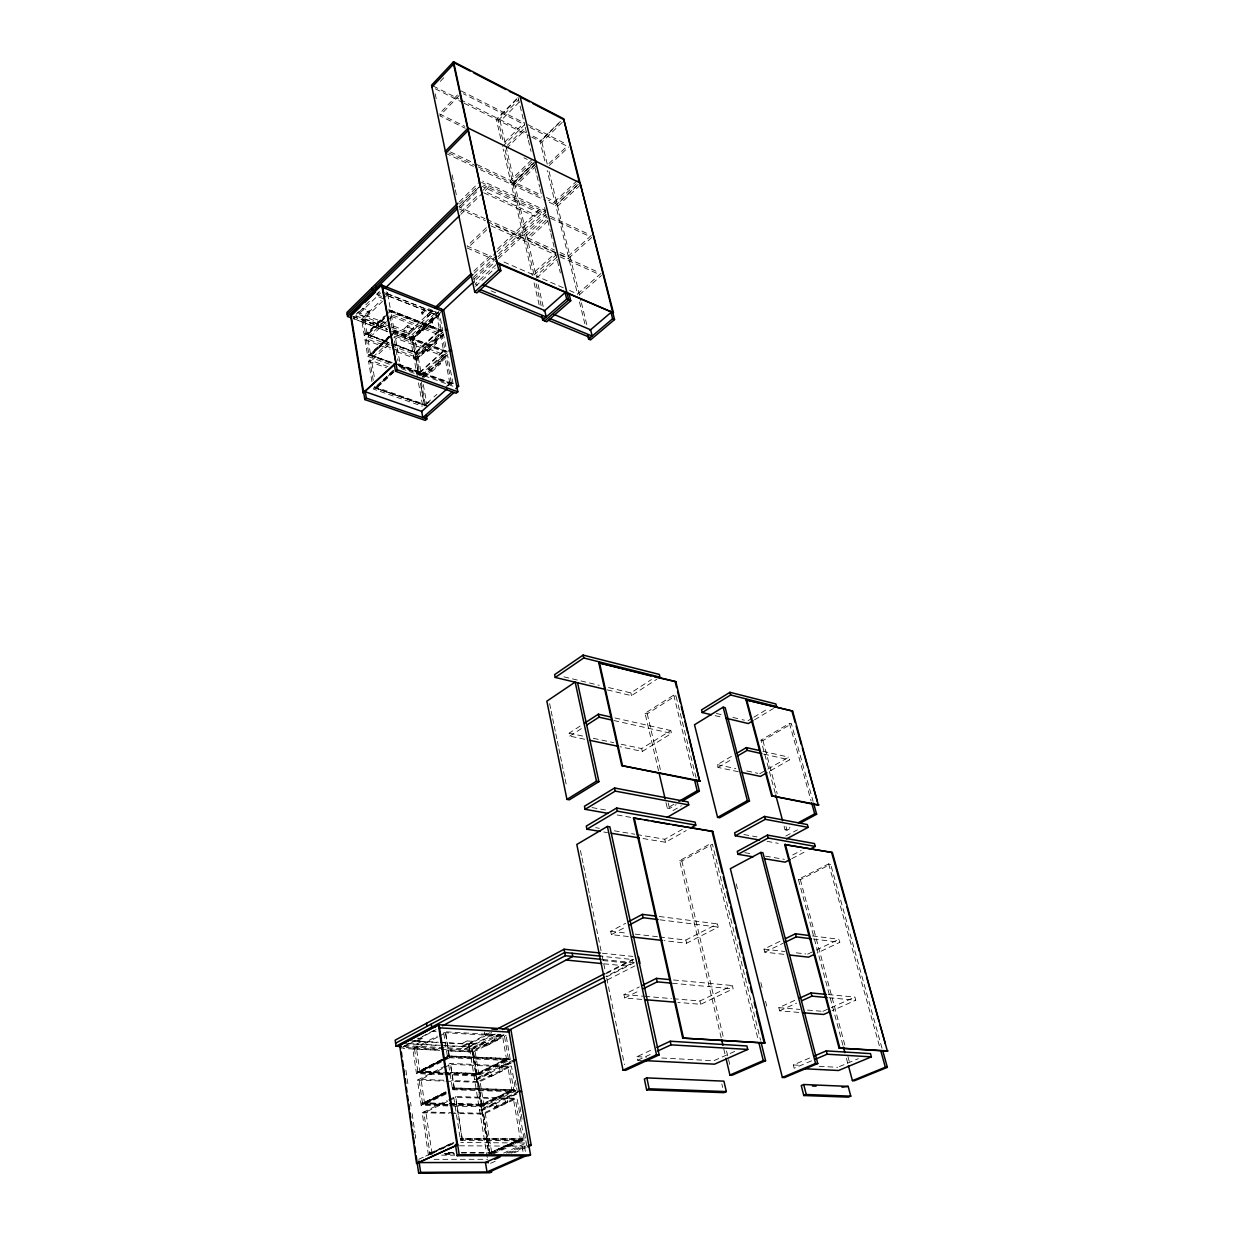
<?xml version="1.0" encoding="UTF-8"?>
<svg xmlns="http://www.w3.org/2000/svg" width="1235" height="1235" viewBox="0 0 1235 1235"><rect width="100%" height="100%" fill="white"/><g stroke="black" fill="none" stroke-linecap="round" stroke-linejoin="round"><path stroke-width="0.75" stroke-dasharray="5 3.75" d="M440.339 81.386L444.152 77.326M457.413 95.018L439.382 113.852L464.823 126.325M459.111 95.589L439.784 115.766L465.24 128.224M516.662 98.831L496.316 119.363L501.024 139.756M516.801 99.34L497.813 118.498L503.386 142.565M498.245 120.335L518.592 99.834M519.163 102.196L500.175 121.308L505.331 143.507M504.729 142.056L522.853 124.087M502.583 146.502L524.597 124.689L463.403 93.767M507.323 145.251L525.431 127.329M506.473 148.416L524.597 130.493M459.343 201.814L479.782 181.699M459.636 203.991L477.497 186.439M479.118 187.025L458.88 206.893L484.969 218.641M460.068 206.044L480.677 185.837M460.655 207.619L478.207 190.406M356.22 314.169L358.953 311.482M365.792 304.798L371.272 299.457M376.737 294.1L379.469 291.429M460.47 212.235L478.331 194.79M482.731 190.483L487.933 185.389L488.396 187.442L483.178 192.536L534.801 216.434L534.323 214.411L484.444 191.271M362.966 308.271L358.443 312.702L358.721 314.369L364.942 316.747L369.466 312.347L369.188 310.68L362.966 308.271L363.244 309.954L369.466 312.347M383.467 298.762L377.215 296.307L376.922 294.625L379.238 292.371M387.25 331.505L353.812 318.831L380.689 292.911M460.902 214.288L482.9 192.814M560.397 121.4L540.004 141.269L545.391 163.205M547.259 164.116L541.409 140.373L560.428 121.848M562.249 122.358L541.856 142.195L531.791 137.147M369.188 310.68L364.665 315.079L364.942 316.747M385.474 294.841L387.79 292.587L383.112 290.734M389.411 344.92L364.279 335.534L361.562 319.278L381.121 300.275M391.202 345.584L416.334 354.97L442.763 330.625L439.629 314.539L387.651 293.945L386.354 295.196L438.332 315.759L441.451 331.829L389.241 311.544L388.284 306.095M384.625 297.635L388.083 294.27L387.79 292.587M382.557 301.263L364.557 318.723L367.088 333.851M531.498 160.025L510.425 180.433L474.441 163.344M531.961 161.97L510.858 182.363L503.154 149.018M533.752 162.634L511.305 184.308L532.362 275.467M512.834 183.305L532.609 164.193M536.731 160.673L514.331 182.301L541.316 195.115M513.281 185.235L535.712 163.591M534.57 165.15L514.779 184.231L505.763 145.359M536.361 165.83L515.242 186.161L536.376 277.196M389.396 343.176L364.927 333.604L388.685 341.941M389.488 310L441.682 330.316L389.488 310L389.149 310.988L441.343 331.273L441.682 330.316M364.279 335.534L383.977 316.608M389.241 311.544L390.553 310.294L442.763 330.625M387.682 313.968L366.378 334.561L384.95 315.928M386.262 314.663L390.306 311.436M384.301 317.982L367.274 334.978L384.409 318.553M548.88 163.56L566.788 146.409M389.396 364.232L367.737 356.328L364.989 339.841L386.046 319.664M390.924 321.023L390.013 315.867L391.31 314.616L443.597 334.87L446.067 347.56M549.343 165.413L568.64 146.965M386.478 321.594L367.999 339.27L370.577 354.615M387.79 320.328L391.757 316.546M486.343 227.641L467.077 246.043L491.684 256.71M486.806 229.772L467.525 248.158L493.892 259.582M390.152 362.858L368.4 354.383L392.282 362.55M367.737 356.328L388.963 336.244M391.742 334.639L369.852 355.34L391.649 334.067M389.179 337.016L369.991 354.399M390.507 335.75L394.49 331.983M389.287 337.587L370.762 355.757L389.38 338.158M390.615 336.337L394.598 332.555L390.708 336.908M371.936 381.584L368.555 361.268L388.5 342.45M395.138 336.182L393.826 337.433L446.391 357.27L451.717 384.672L453.06 383.483L447.718 356.066L395.138 336.182L400.31 364.881M407.596 325.484L403.058 329.76L403.351 331.412L409.325 333.697L413.879 329.421L413.571 327.784L407.596 325.484L407.905 327.121L403.351 331.412M421.644 312.239L426.276 307.87L432.265 310.247L432.59 311.899L427.943 316.253L421.953 313.891L421.644 312.239L427.619 314.601L427.943 316.253M388.917 344.364L371.581 360.682L374.452 377.756M421.953 313.891L426.6 309.522L432.59 311.899M432.003 310.402L404.493 336.213L404.848 338.174L433.763 311.096L438.224 312.856M473.885 271.098L492.055 254.07M497.643 248.822L539.541 209.518L540.035 211.54L496.686 252.141M413.571 327.784L409.032 332.045L387.898 323.879M427.619 314.601L432.265 310.247M474.317 273.105L495.281 253.453M417.399 377.03L410.066 336.507L435.507 312.717L386.231 293.189M473.422 277.273L497.304 254.95M498.708 253.623L545.052 210.29L482.87 181.174M577.239 180.557L554.808 201.521L542.999 195.917M410.313 338.267L438.919 311.575M438.703 312.069L410.375 338.591L412.351 339.347L415.994 359.153L414.003 358.412L445.603 329.328M473.839 279.249L496.624 257.976M498.029 256.679L545.546 212.312L481.588 182.425M576.328 183.768L555.271 203.42L547.198 170.523M442.022 311.004L410.684 340.243L394.536 334.114M439.722 313.458L410.792 340.428L394.289 334.176M476.092 279.542L497.072 259.983M498.477 258.671L546.256 214.442L483.549 185.188M578.212 184.385L555.75 205.334L577.656 294.517M412.351 339.347L430.598 322.304L430.181 320.112L432.157 320.884L432.574 323.091L424.037 331.042L422.061 330.27L421.644 328.078L423.62 328.85L424.037 331.042M432.157 320.884L439.845 313.721M576.791 186.006L557.155 204.315L548.525 200.224M439.629 314.539L413.401 338.977L393.733 331.505M580.095 185.296L557.618 206.23L547.383 201.382M496.084 264.63L475.074 284.173L478.624 285.655M546.163 220.077L527.206 237.691L554.561 250.026M475.521 286.35L495.158 268.118M548.016 220.833L527.669 239.698L555.04 252.017M453.06 383.483L398.55 364.14L397.608 358.798M393.363 370.315L373.171 388.979L422.339 406.207M400.094 364.093L398.751 365.328L398.998 363.738M393.255 370.701L375.317 387.96L423.806 404.987M375.317 387.96L393.579 371.025M393.672 371.611L376.227 388.392L393.78 372.198M415.747 352.068L439.583 330.069L436.681 315.095L413.015 337.17L416.334 354.97M415.948 353.179L440.37 329.915L415.855 352.623L391.063 343.268M425.427 348.285L425.843 350.508L427.835 351.265L427.418 349.042L425.427 348.285L414.065 358.752L416.041 359.493L419.066 375.934M427.835 351.265L436.464 343.361L434.473 342.589L434.041 340.366L443.087 332.045M415.994 359.153L443.473 333.898M416.041 359.493L434.473 342.589M436.464 343.361L436.032 341.122L443.797 334.006M443.597 334.87L417.106 359.184L397.346 351.851M419.499 372.507L443.55 350.632L440.617 335.426L416.72 357.394L420.085 375.409L400.233 368.169M419.607 373.063L444.121 350.833M421.166 373.109L420.842 374.066L399.183 366.162M445.233 351.265L389.365 330.455M420.842 374.066L397.809 365.097M420.085 375.409L446.777 351.188L393.178 330.903M421.891 375.085L449.648 349.922M421.614 375.733L429.271 368.786L431.277 369.527L431.694 371.781L429.687 371.056L429.271 368.786M431.694 371.781L440.401 363.924L438.394 363.167L437.962 360.913L447.101 352.623M533.952 275.065L556.059 255.043L490.928 225.835M422.015 377.2L444.723 356.637L449.802 382.896L446.931 385.443M422.509 377.076L447.487 354.46M423.62 376.459L438.394 363.167M440.401 363.924L439.969 361.654L447.796 354.569M422.262 379.083L447.718 356.066M556.8 257.266L536.098 275.992L563.716 287.971M536.577 278.06L557.309 259.35M591.287 235.453L568.239 256.185L556.275 250.798M591.797 237.444L568.733 258.177L556.753 252.789M426.831 403.305L432.574 398.21M434.01 396.929L436.881 394.382M446.422 386.462L450.605 382.742L447.935 385.799M425.504 405.157L429.811 401.329M447.039 386.03L450.358 383.097L447.61 386.231M451.485 383.514L394.089 363.214M601.013 273.398L577.517 293.961L565.445 288.728M579.4 294.795L601.538 275.451M608.562 687.555L630.869 692.912L651.416 679.559M584.664 739.256L569.783 736.106L569.165 733.173L581.453 725.192M607.327 689.886L631.502 695.66L656.835 679.235M569.783 736.106L582.086 728.141M658.579 770.933L645.056 713.321L673.739 695.104L675.915 695.645L696.169 778.081M645.056 713.321L647.248 713.83L675.915 695.645M621.205 744.242L641.644 748.58L670.806 730.549L671.5 733.42L642.308 751.436L619.985 746.712M752.3 718.122L747.592 720.962L742.065 719.635M753.875 717.18L768.031 708.689M754.57 719.789L773.465 708.473M738.329 771.721L718.014 767.429L717.319 764.681L733.466 755.187M775.24 793.21L760.976 740.135L789.474 723.401L791.403 723.88L813.047 801.33M760.976 740.135L762.906 740.583L791.403 723.88M718.014 767.429L732.571 758.892M665.989 802.534L667.301 808.122L673.939 804.263M667.301 808.122L669.524 808.524L676.163 804.68M672.998 810.608L681.35 805.791M759.772 773.712L766.209 770.038M767.815 769.112L788.748 757.148L789.489 759.865L768.54 771.813M636.735 834.551L664.77 839.26L682.307 829.333M643.018 838.534L665.464 842.27L686.212 830.553M721.178 1037.786L679.636 860.671L710.171 843.829L758.228 1040.024M679.636 860.671L681.874 861.027L712.41 844.215L760.528 1040.179M784.086 826.153L785.059 829.827L789.999 827.157M785.059 829.827L787.019 830.182L791.959 827.527M785.784 836.08L797.378 829.874M628.306 936.531L611.387 934.602L610.692 931.283L625.682 923.271M611.387 934.602L626.407 926.59M405.095 1045.721L415.3 1040.287M422.108 1036.659L435.708 1029.419M402.471 1047.527L436.14 1029.62M422.015 1038.434L416.396 1041.429L416.782 1043.946L422.385 1040.966L422.015 1038.434L416.519 1038.126M443.133 1074.651L416.473 1073.601L412.845 1048.916L437.175 1036.072M443.674 1032.63L504.482 1036.242L508.681 1060.556L447.579 1057.639L443.674 1032.63L445.295 1031.781L506.103 1035.424L510.317 1059.754L477.436 1076.009L445.048 1074.728M437.576 1037.045L416.442 1048.191L419.838 1071.162L441.157 1060.217M439.212 1036.18L445.712 1032.753L449.386 1056.62L418.989 1072.212L418.866 1071.347L444.183 1058.349M792.746 854.944L801.083 850.56M791.836 858.649L806.872 850.776M466.969 1040.966L461.334 1043.868L461.736 1046.338L467.37 1043.436L474.348 1043.822L473.947 1041.352L466.969 1040.966L467.37 1043.436M484.413 1031.951L484.83 1034.451L487.732 1032.954M489.986 1032.707L462.677 1046.771L463.14 1049.719L493.907 1033.927M606.617 972.686L632.351 959.441L633.015 962.59L605.891 976.499M468.297 1044.254L473.947 1041.352M440.663 1042.649L469.115 1044.192L490.696 1033.093M606.262 973.659L633.509 959.641L602.232 956.338M443.334 1073.184L417.399 1072.212L417.26 1071.347L442.547 1072.088M508.943 1058.596L447.302 1055.91L508.943 1058.596L508.542 1059.707M417.399 1072.212L442.686 1072.937M445.866 1057.484L449.247 1055.755M442.794 1059.368L449.355 1056.002M474.348 1043.822L468.698 1046.724L444.476 1045.551M416.473 1073.601L441.019 1061.004M442.655 1060.17L449.2 1056.805L445.295 1031.781M441.281 1061.081L419.962 1072.011L420.085 1072.875L441.42 1061.946M442.933 1060.232L449.494 1056.867L449.633 1057.747L443.056 1061.097M495.204 1034.004L469.578 1047.126L441.127 1045.613M606.694 976.854L634.188 962.775M842.918 1045.242L798.381 879.397L828.654 863.898L830.615 864.238L882.191 1048.87M798.381 879.397L800.357 879.706L830.615 864.238M404.2 1045.582L469.624 1048.994L498.384 1034.297M483.672 1042.355L469.701 1049.488L472.017 1049.611L485.973 1042.479L486.528 1045.783L484.228 1045.659L483.672 1042.355L485.973 1042.479M484.228 1045.659L494.834 1040.241L494.278 1036.937L499.048 1034.498M403.397 1046.616L470.056 1050.074L500.839 1034.343M607.342 979.957L634.821 965.924M659.552 936.964L685.857 940.02L717.458 923.888L718.23 927.114L686.598 943.216L664.029 940.622M494.278 1036.937L496.578 1037.076L501.364 1034.637M503.973 1034.683L470.103 1051.958L447.008 1050.769L473.499 1052.004L506.103 1035.424M447.95 1105.912L421.12 1105.248L417.43 1080.131L450.235 1063.428L511.444 1066.176L515.736 1090.937L482.468 1106.776L449.864 1105.973M486.528 1045.783L497.149 1040.379L496.578 1037.076M442.439 1068.522L421.042 1079.405L424.5 1102.778L446.067 1092.111M444.075 1067.688L450.667 1064.338L454.403 1088.668M641.783 999.424L624.678 998.004L623.953 994.576L639.329 986.904M624.678 998.004L640.07 990.346M476.942 1074.311L506.597 1059.615L506.751 1060.464L477.081 1075.16L476.895 1073.709L507.415 1058.58L507.554 1059.429L477.034 1074.543M417.26 1071.347L478.732 1073.57L450.173 1072.397M445.202 1073.261L478.871 1074.404L444.585 1073.014M448.151 1104.461L422.046 1103.858L421.922 1102.978L447.363 1103.364M514.331 1089.749L452.303 1087.942L514.331 1089.749L513.93 1090.86M445.387 1092.095L423.821 1102.747L423.945 1103.627M422.046 1103.858L447.502 1104.229M445.727 1092.002L423.528 1102.963L423.651 1103.843L445.866 1092.882M514.486 1090.598L452.442 1088.822L515.736 1090.937M421.12 1105.248L445.943 1092.99M452.581 1089.718L514.084 1091.725L509.793 1066.978L448.614 1064.261L452.581 1089.718L454.233 1088.899L450.235 1063.428M446.206 1092.99L424.624 1103.642L424.763 1104.522L446.344 1093.87M513.899 1059.815L474.549 1079.236L476.864 1079.328L511.089 1062.455M488.751 1072.767L474.626 1079.73L476.942 1079.822L491.067 1072.86L491.638 1076.225L489.307 1076.133L488.751 1072.767L491.067 1072.86M511.475 1062.826L501.796 1067.58L502.367 1070.946L500.052 1070.853L499.48 1067.488L510.765 1061.915M446.036 1081.165L478.47 1082.354L511.444 1066.176M491.638 1076.225L502.367 1070.946M428.421 1155.142L422.216 1112.766L447.116 1100.586M448.784 1099.783L455.422 1096.526L517.033 1098.347L524.273 1140.075L492.024 1154.524L485.262 1113.337L454.542 1112.658M447.518 1101.466L425.874 1112.04L431.864 1152.595L453.832 1142.406M449.185 1100.647L455.838 1097.39L462.307 1139.179M783.762 954.331L764.774 952.154L764.002 949.097L780.535 941.024M764.774 952.154L782.99 943.308M673.337 998.745L699.936 1000.983L732.34 985.53L733.142 988.864L700.708 1004.302L677.891 1002.403M481.974 1105.124L511.985 1090.798L512.139 1091.663L482.113 1105.973L481.928 1104.491L512.803 1089.749L512.942 1090.598L482.067 1105.34M450.034 1104.522L483.919 1105.171L449.416 1104.291M519.348 1091.076L479.55 1109.987L481.882 1110.049L516.492 1093.623M807.659 954.161L814.621 950.857M816.35 950.024L838.966 939.295L839.8 942.32L817.169 953.034M493.923 1103.719L479.643 1110.497L481.959 1110.558L496.254 1103.781L496.825 1107.193L494.494 1107.131L493.923 1103.719L496.254 1103.781M494.494 1107.131L505.347 1101.991L504.76 1098.563L517.82 1092.373M504.76 1098.563L507.106 1098.641L516.894 1093.994M496.825 1107.193L507.678 1102.068L507.106 1098.641M451.022 1113.383L483.657 1114.093L517.033 1098.347M429.919 1153.49L429.24 1152.842L433.531 1152.61M522.853 1138.824L460.192 1138.469L522.853 1138.824L522.436 1139.951M641.552 1060.448L637.708 1060.247L636.967 1056.681L653.608 1048.963M430.876 1152.795L453.477 1142.313M522.992 1139.704L460.331 1139.38L524.273 1140.075M418.742 1159.325L423.945 1156.917M425.674 1156.114L453.615 1143.209M431.988 1153.49L453.971 1143.317M460.485 1140.291L522.59 1140.831L515.365 1099.119L453.77 1097.328L460.485 1140.291L462.152 1139.504L455.422 1096.526M637.708 1060.247L652.713 1053.316M798.767 1012.407L779.625 1010.817L778.822 1007.652L795.757 999.902M779.625 1010.817L796.59 1003.098M489.863 1152.965L521.293 1138.855L521.448 1139.735L490.573 1153.644M490.434 1152.78L520.969 1139.056L521.124 1139.936M489.925 1153.644L520.475 1139.936L520.63 1140.816L490.063 1154.509M503.602 1153.104L526.233 1143.008L460.887 1142.514M822.85 1011.357L829.596 1008.362M831.279 1007.606L854.898 997.077L855.762 1000.211L832.112 1010.709M734.702 1051.417L713.737 1060.742L659.999 1057.901M506.365 1153.15L522.065 1146.173L523.161 1152.595M508.743 1153.166L524.427 1146.188L525.539 1152.595M511.105 1153.166L528.827 1145.308M490.588 1163.324L495.667 1161.07M514.269 1152.811L526.11 1147.562M811.518 1060.85L794.151 1068.229L793.318 1064.956L810.669 1057.546M839.414 1066.577L858.402 1058.657M434.072 1159.325L487.748 1159.31M432.127 1154.401L430.042 1154.385L423.806 1111.994L452.612 1112.611M445.079 1154.416L454.465 1154.447M441.574 1155.157L454.712 1155.188M448.552 1152.656L454.187 1152.672M461.705 1152.687L491.731 1152.78M429.24 1152.842L434.689 1152.811M448.012 1152.903L453.708 1152.872M461.164 1152.934L491.19 1153.027M444.94 1153.536L454.326 1153.552M444.338 1153.722L453.847 1153.752M459.482 1145.787L526.789 1146.204M422.216 1112.766L449.092 1113.352M447.626 1105.093L422.71 1104.461L419.005 1079.328L443.797 1080.239M449.54 1105.14L484.058 1106.02L480.044 1081.582L451.439 1080.517M449.278 1103.426L483.78 1104.322M421.922 1102.978L448.027 1103.611M449.91 1103.658L483.256 1104.584L483.394 1105.433M505.347 1101.991L507.678 1102.068M417.43 1080.131L444.137 1081.104M442.809 1073.786L418.048 1072.798L414.404 1048.083M444.708 1073.863L479.01 1075.237L475.074 1051.201L402.641 1047.434M499.48 1067.488L501.796 1067.58M509.082 1059.445L447.981 1056.496L447.842 1055.632M447.44 1056.774L510.317 1059.754M412.845 1048.916L439.382 1050.259L402.718 1048.515M408.97 1043.652L442.609 1045.443M404.895 1043.683L439.228 1045.52M636.967 1056.681L646.569 1057.191M793.318 1064.956L800.712 1065.342M819.206 1066.314L837.685 1067.302M415.068 1040.565L422.385 1040.966M410.406 1040.719L438.41 1042.247M440.277 1042.355L468.266 1043.884L468.76 1046.832M414.126 1041.198L438.78 1042.541M494.834 1040.241L497.149 1040.379M432.451 1031.318L436.109 1031.534M484.83 1034.451L491.808 1034.868L491.391 1032.383M623.953 994.576L642.956 996.182M644.855 996.336L671.439 998.59M778.822 1007.652L799.879 1009.427M807.536 1010.076L820.935 1011.203M672.38 983.245L733.142 988.864M829.04 997.741L855.762 1000.211M673.507 979.972L732.34 985.53M828.191 994.561L854.898 997.077M603.761 963.763L626.361 966.002L625.682 962.868L603.112 960.583M602.896 959.533L638.233 963.115M602.294 953.219L632.891 956.415M610.692 931.283L627.596 933.259M635.114 934.123L657.668 936.747M764.002 949.097L784.873 951.521M796.266 952.833L805.76 953.945M659.999 919.828L718.23 927.114M813.294 939.001L839.8 942.32M659.243 916.493L717.458 923.888M812.46 935.929L838.966 939.295M603.761 832.004L607.496 832.637M595.625 827.666L599.361 828.284M614.304 830.8L634.867 834.242M744.813 852.69L750.463 853.632M765.546 856.164L784.395 859.328M617.176 814.961L632.258 817.616M767.043 841.344L778.251 843.32M592.028 807.582L608.979 810.592M743.918 834.551L756.978 836.882M569.165 733.173L584.031 736.338M593.325 738.314L613.764 742.652M717.319 764.681L735.782 768.602M746.851 770.964L757.919 773.326M613.857 720.514L671.5 733.42M763.693 754.076L789.489 759.865M615.061 717.983L670.806 730.549M762.968 751.328L788.748 757.148M715.111 715.636L722.475 717.396M563.932 676.842L599.268 685.317M716.269 713.429L721.796 714.756M732.849 717.412L740.213 719.187M374.267 386.601L425.319 404.555M426.646 405.559L374.467 387.775M373.943 387.589L427.279 406.33M387.913 366.61L369.836 360.049L373.232 380.38M368.555 361.268L386.632 367.814M369.759 354.769L391.125 362.581M398.241 365.174L451.717 384.672M368.4 354.383L391.865 362.951M391.217 363.136L369.018 355.124L366.255 338.622L391.418 347.992M399.708 366.332L421.382 374.236L418.387 358.011L393.224 348.656M399.723 366.764L452.967 386.2M397.562 363.985L454.588 384.841M364.989 339.841L390.152 349.181M395.864 344.627L417.507 353.241L395.447 345.028M366.286 334.006L389.303 342.604M364.927 333.604L388.778 342.496M437.962 360.913L439.969 361.654M391.171 343.839L417.615 353.797L414.667 337.803L387.852 327.599M386.061 326.92L362.828 318.059L365.545 334.33M355.68 315.805L385.505 327.151M392.529 329.822L410.066 336.507M361.562 319.278L386.586 328.788M352.978 316.33L387.064 329.282M393.286 331.474L445.773 351.435M352.932 316.469L387.605 329.791M392.946 332.462L445.449 352.392L442.284 336.074L390.013 315.867M353.272 318.476L387.358 331.397M386.138 323.215L357.98 312.44L358.32 314.446L390.013 326.534M391.773 327.213L409.372 333.929L409.017 331.968M407.905 327.121L413.879 329.421M434.041 340.366L436.032 341.122M389.581 310.572L441.79 330.872M430.598 322.304L432.574 323.091M376.922 294.625L381.615 296.477M383.406 292.402L388.083 294.27M388.346 295.891L435.878 314.693L435.507 312.717M491.036 290.842L496.362 293.065M503.973 262.052L532.084 274.247L555.549 252.959L492.225 224.492M560.072 256.849L599.809 274.679M486.698 219.429L523.223 235.9M459.312 208.947L485.417 220.695M487.146 221.466L523.702 237.907L546.735 216.465L482.267 186.439M559.563 254.765L599.284 272.626M550.223 216.295L589.574 234.65M550.717 218.317L590.083 236.641M445.758 153.279L473.453 166.385M480.384 169.674L545.685 200.579M450.451 151.951L472.727 162.526M448.799 152.939L476.571 166.107M478.223 166.895L541.81 197.044M523.887 157.802L527.268 159.454M433.238 86.079L458.741 98.877M460.439 99.726L526.311 132.793M533.026 136.159L541.409 140.373M435.337 88.812L462.538 102.443M464.237 103.292L530.108 136.313M461.272 90.973L524.134 122.805M528.024 124.766L566.479 144.248M530.155 127.514L566.958 146.116M789.474 723.401L811.102 800.944M828.654 863.898L880.184 1048.731M762.906 740.583L777.185 793.611M786.031 826.524L787.019 830.182M800.357 879.706L844.925 1045.366M847.936 1056.543L849.433 1062.131M846.423 1058.287L847.92 1063.875M736.199 883.905L737.604 889.493M760.853 982.597L762.242 988.185M765.499 1001.214L766.904 1006.803M549.05 171.418L580.944 300.908M581.407 302.776L586.887 325.052M579.477 301.942L584.958 324.234M673.739 695.104L693.561 776.043M518.021 97.457L521.618 112.339M522.065 114.191L524.751 125.353M525.199 127.22L527.901 138.366M528.348 140.234L531.035 151.396M535.11 168.238L536.453 173.842M536.901 175.71L539.618 186.917M540.065 188.801L541.872 196.272M544.573 207.48L547.275 218.688M547.722 220.556L550.439 231.779M550.887 233.647L554.947 250.458M555.395 252.326L560.35 272.889M647.248 713.83L660.354 769.529M668.212 802.951L669.524 808.524M681.874 861.027L723.478 1037.925M726.55 1050.97L730.487 1067.719M723.803 1048.963L725.547 1056.419M538.105 284.621L543.292 306.928M721.827 1083.975L722.629 1087.448M505.1 149.96L534.369 276.331M536.098 283.772L541.27 306.079M630.869 692.912L631.502 695.66M664.77 839.26L665.464 842.27M534.091 282.908L539.247 305.23M641.644 748.58L642.308 751.436M685.857 940.02L686.598 943.216M699.936 1000.983L700.708 1004.302M435.168 93.798L436.356 99.464M452.164 174.876L453.338 180.495M453.739 182.363L454.912 187.998M455.314 189.866L456.487 195.485M473.761 277.906L474.935 283.525M580.45 850.483L581.608 856.117M581.994 858.001L583.152 863.636M583.538 865.519L584.695 871.154M585.081 873.037L586.239 878.672M586.625 880.555L587.798 886.19M588.184 888.058L589.342 893.708M589.728 895.576L590.886 901.21M591.272 903.094L601.692 953.821M602.078 955.705L604.795 968.857M606.725 978.259L624.493 1064.678M549.621 703.61L550.779 709.276M551.165 711.159L552.323 716.825M552.709 718.708L553.882 724.358M554.268 726.242L555.426 731.907M555.812 733.791L556.97 739.456M557.356 741.34L558.529 747.005M558.915 748.889L560.072 754.539M560.458 756.422L561.632 762.088M562.018 763.971L563.175 769.637M563.561 771.52L564.719 777.185M565.105 779.069L566.278 784.719M423.265 384.533L426.739 403.305M421.32 382.063L425.396 404.586M424.516 405.667L420.471 383.591L424.5 405.96M412.197 338.822L418.68 374.267M418.464 382.881L422.941 407.349M387.651 293.945L390.769 311.143M391.31 314.616L394.474 332.045M391.31 323.246L392.622 330.625M394.459 340.999L395.802 348.579M396.034 349.891L397.284 357.023M515.319 1080.285L516.307 1085.951M516.631 1087.85L517.944 1095.399M519.92 1106.73L520.908 1112.395M521.232 1114.279L522.559 1121.828M524.52 1133.159L525.508 1138.824M525.832 1140.708L527.16 1148.257M507.106 1058.812L507.245 1059.645M512.494 1089.965L512.633 1090.814M478.207 1073.817L478.346 1074.651M353.488 316.839L353.812 318.831M477.451 1073.508L477.59 1074.342M482.484 1104.291L482.623 1105.14M473.499 1052.004L477.436 1076.009M478.47 1082.354L482.468 1106.776M483.657 1114.093L490.403 1155.25M472.017 1049.611L476.864 1079.328M476.942 1079.822L481.882 1110.049M481.959 1110.558L489.045 1153.891M471.986 1051L488.643 1153.027M469.115 1044.192L470.056 1050.074M469.624 1048.994L488.226 1163.339M454.511 1088.899L454.65 1089.779M462.415 1139.396L462.569 1140.306M448.814 1056.836L448.675 1055.971L419.159 1071.131L419.283 1071.995M453.677 1087.989L453.816 1088.869M461.581 1138.485L461.72 1139.396M452.859 1087.68L452.998 1088.56M460.748 1138.207L460.902 1139.118M431.169 1152.595L431.308 1153.49M405.914 1070.143L408.09 1085.287M410.545 1102.33L411.085 1106.112M412.181 1113.677L414.898 1132.618M415.176 1134.502L415.716 1138.284M502.552 1036.134L473.144 1051.109L476.803 1073.477L506.458 1058.781L502.552 1036.134M507.863 1066.901L478.115 1081.505L481.835 1104.275L511.846 1089.934L507.863 1066.901M513.42 1099.073L483.317 1113.291L489.77 1152.764L520.321 1139.056L513.42 1099.073"/><path stroke-width="1.5" d="M453.585 61.75L497.196 263.271L613.44 312.825L563.592 118.761L453.585 61.75L431.54 85.23L474.734 292L476.895 292.896L500.823 270.789L499.156 263.256M431.941 87.098L453.538 64.112M445.341 151.303L468.142 128.054L580.079 182.95L614.551 319.587L590.546 339.903L588.601 339.1L587.69 335.395M445.758 153.279L468.096 130.524M457.984 203.157L346.911 312.455L347.56 316.469L350.694 317.657M347.236 314.462L457.043 206.538M347.56 316.469L457.32 208.746M381.661 285.084L395.987 363.322L363.167 392.992L350.57 315.573L381.661 285.084L441.636 309.028L457.845 391.804L456.209 393.224L395.493 371.241L394.181 363.754M426.198 415.284L426.893 419.02L425.319 420.394L364.804 399.569L351.141 315.789L360.605 306.512M364.665 302.544L375.486 291.939M385.305 288.095L459.528 215.631M579.138 181.545L563.592 118.761M434.782 307.793L471.091 273.722M436.557 308.472L472.912 274.417M442.516 310.85L473.298 282.151M363.167 392.992L395.385 363.105M474.734 292L498.647 269.848L453.137 62.229L470.149 71.043M364.804 399.569L366.363 398.133L365.112 390.522M395.493 371.241L397.114 369.744L382.248 285.316M446.761 389.164L421.691 411.379L422.833 417.615L452.149 391.757M455.808 388.732L458.633 386.246L451.717 351.018L449.71 350.261M544.017 311.22L565.121 292.602M424.855 418.325L454.187 392.483M567.143 293.482L519.966 96.145L509.299 91.328M568.918 293.328L570.724 300.784L546.735 321.779L542.674 320.112L566.664 299.04L564.858 291.568M544.712 320.946L568.702 299.92L566.896 292.448M589.867 330.409L611.001 312.424M588.601 339.1L612.622 318.753L614.551 319.587M555.241 677.444L583.723 657.962L659.999 677.181L659.32 674.418L583.09 655.09L554.638 674.603L555.241 677.444L605.459 689.439M598.79 662.825L675.854 681.658L699.705 781.323L621.776 765.607L598.79 662.825L650.999 675.962M584.525 723.185L598.342 714.216L611.34 717.149M586.687 725.146L598.99 717.18L612.004 720.098M654.735 676.888L675.854 681.658M702.206 712.549L730.626 694.996L776.614 706.59L775.889 703.965L729.931 692.31L701.542 709.893L702.206 712.549L711.422 714.756M596.459 781.184L575.17 682.075L546.843 701.187L566.942 799.385L596.459 781.184L598.898 781.662L577.548 682.646M621.776 765.607L700.353 780.952M598.898 781.662L569.366 799.817L566.942 799.385M723.123 707.176L694.502 724.76L717.581 817.385L719.681 817.771L749.475 801.036L725.192 707.686L723.123 707.176L747.376 800.635L749.475 801.036M746.002 699.859L792.638 711.082L818.373 805.282L771.643 795.849L746.002 699.859L792.638 711.082M667.024 817.446L688.744 804.927L688.034 801.932L614.567 787.992L584.479 806.254L585.128 809.326L607.759 813.309M585.128 809.326L615.246 791.095L688.744 804.927M752.995 720.731L748.287 723.556L726.165 718.276M690.998 827.836L695.799 825.134L695.058 822.109L616.62 808.014L586.285 826.091L586.934 829.21L600.025 831.387M586.934 829.21L617.299 811.163L695.799 825.134M607.388 826.431L576.807 844.462L623.042 1070.205L625.651 1070.313L659.135 1054.906L609.874 826.848L607.388 826.431L656.526 1054.767L659.135 1054.906M736.693 753.288L746.388 747.592L759.278 750.494M737.418 756.052L747.113 750.371L761.856 753.674M633.478 817.956L712.796 831.433L764.974 1043.004L682.708 1038.095L633.478 817.956L640.965 819.268M678.91 801.376L697.173 790.77L699.38 791.203L696.633 779.964M682.801 800.82L699.38 791.203M766.935 772.724L760.482 776.398L742.019 772.508M717.581 817.385L747.376 800.635M771.643 795.849L819.006 804.927M672.813 824.872L712.796 831.433M786.541 838.889L808.107 827.373L807.32 824.548L764.527 816.428L734.593 832.899L735.319 835.771L759.571 840.032M735.319 835.771L765.283 819.314L808.107 827.373M810.222 849.032L815.239 846.407L814.452 843.536L767.46 835.107L737.28 851.424L738.005 854.327L753.088 856.828M738.005 854.327L768.216 838.025L815.239 846.407M798.242 822.726L814.699 813.865L816.644 814.236L813.556 803.182M600.38 953.019L564.055 949.236L395.169 1040.163L396.034 1046.23L401.56 1046.524M800.187 823.097L816.644 814.236M395.601 1043.189L564.688 952.478L601.044 956.214M629.016 921.48L642.354 914.363L655.492 916.03M396.034 1046.23L565.321 955.72L601.013 959.348M416.565 1163.478L457.66 1144.83L416.565 1163.478L399.661 1045.335L438.348 1024.679L508.527 1029.11L530.51 1154.91L528.472 1155.806L457.166 1155.698L455.406 1144.351M760.806 852.412L730.364 868.668L782.372 1077.46L784.565 1077.553L817.755 1063.536L762.937 852.767L760.806 852.412L815.563 1063.428L817.755 1063.536M399.661 1045.335L439.027 1024.726L459.204 1154.771L457.166 1155.698M629.742 924.814L643.095 917.698L658.116 919.581M442.5 1025.806L572.762 956.477L572.129 953.235M784.673 844.57L832.359 852.505L887.394 1051.186L839.059 1048.098L784.673 844.57L832.359 852.505M790.153 859.529L785.151 862.154L764.403 858.711M498.523 1028.307L604.903 973.566M502.429 1029.558L604.193 977.379M507.693 1030.854L605.613 980.837M642.756 985.19L656.433 978.367L669.71 979.617M643.497 988.648L657.19 981.84L670.481 983.075M512.787 1061.621L516.215 1059.923L510.919 1029.743L508.619 1029.604M785.506 938.6L795.433 933.768L808.678 935.451M784.657 942.506L796.251 936.871L811.395 938.77M813.68 954.686L808.462 957.156L789.458 954.995M656.943 1047.419L670.25 1041.228L746.928 1045.983L747.762 1049.441L714.54 1064.169L643.481 1060.541M682.708 1038.095L764.974 1043.004M657.715 1051L671.053 1044.841L747.762 1049.441M623.042 1070.205L656.526 1054.767M799.153 998.359L811.024 992.94L826.277 994.391M418.665 1173.25L420.61 1172.37L491.731 1171.922L489.77 1172.771L418.665 1173.25L416.18 1155.852M801.685 1000.782L811.858 996.151L827.126 997.571M646.862 1077.908L644.361 1079.035L646.646 1089.888L723.849 1092.651L726.334 1091.586L723.911 1081.15L646.862 1077.908L649.147 1088.776L726.334 1091.586M646.646 1089.888L649.147 1088.776M501.148 1155.481L485.448 1162.459L486.991 1171.953L523.717 1155.806M494.787 1159.356L500.021 1157.041M830.429 1011.465L823.668 1014.46L802.596 1012.715M527.808 1146.821L531.189 1145.324L521.788 1091.663L519.441 1091.601M489.353 1171.938L526.095 1155.806M725.979 1058.287L729.916 1075.067L763.261 1060.572L765.577 1060.711L760.992 1042.047M765.577 1060.711L732.247 1075.176L729.916 1075.067M814.143 1056.064L826.277 1050.892L870.49 1053.625L871.37 1056.867L838.534 1070.498L805.251 1068.8M839.059 1048.098L888.088 1050.892M814.992 1059.368L827.157 1054.211L871.37 1056.867M782.372 1077.46L815.563 1063.428M803.707 1084.515L801.253 1085.534L803.784 1095.522L848.321 1097.128L850.791 1096.14L848.183 1086.383L803.707 1084.515L806.254 1094.503L850.791 1096.14M803.784 1095.522L806.254 1094.503M848.414 1065.743L852.428 1080.64L885.341 1067.225L887.363 1067.333L882.716 1050.707M887.363 1067.333L854.45 1080.733L852.428 1080.64M848.183 1086.383L842.023 1087.232M419.205 1162.583L488.257 1162.459M459.204 1154.771L530.51 1154.91M528.827 1145.308L531.189 1145.324M519.348 1091.076L521.695 1091.153L516.307 1060.433L513.992 1060.325M812.368 1085.997L816.073 1086.152M513.899 1059.815L516.215 1059.923M435.415 1027.381L431.725 1027.149L431.247 1024.077M439.506 1027.829L509.052 1032.105M491.931 1029.079L497.18 1029.403M645.581 999.732L674.094 1002.094M566.109 960.027L601.877 963.578M632.073 936.964L662.145 940.406M611.232 833.255L639.282 837.917M644.716 819.932L648.468 820.596M652.203 821.244L669.061 824.224M590.237 740.429L618.133 746.326M366.363 398.133L426.893 419.02M365.313 391.757L422.185 411.548M397.114 369.744L457.845 391.804M456.61 385.505L458.633 386.246M449.648 349.922L451.639 350.678L447.672 330.44L445.681 329.652M445.603 329.328L447.61 330.1L443.689 310.139L441.698 309.352M382.603 287.338L442.022 311.004M478.671 291.259L544.45 318.553M548.51 320.236L590.392 337.603M480.446 289.623L546.24 316.978L544.743 310.572L482.623 284.544M550.301 318.676L592.167 336.09L590.608 329.776L554.021 314.462M498.647 269.848L500.823 270.789M566.664 299.04L570.724 300.784M497.705 262.793L613.44 312.825M473.561 72.819L505.887 89.553M521.185 97.488L529.568 101.826M532.933 103.57L563.129 119.208M792.036 711.437L795.124 722.475M796.158 726.149L801.33 744.551M802.364 748.24L807.52 766.642M808.554 770.316L817.338 801.592M831.711 852.845L845.759 902.893M846.809 906.598L859.298 951.089M860.332 954.794L865.534 973.334M866.569 977.039L879.058 1021.53M880.107 1025.235L885.31 1043.776M811.611 802.781L814.699 813.865M880.709 1050.584L885.341 1067.225M775.734 795.047L782.604 820.673M843.412 1047.11L844.925 1052.699M746.604 699.489L772.292 795.494M785.321 844.215L839.769 1047.805M746.388 747.592L747.113 750.371M764.527 816.428L765.283 819.314M795.433 933.768L796.251 936.871M811.024 992.94L811.858 996.151M826.277 1050.892L827.157 1054.211M729.931 692.31L730.626 694.996M767.46 835.107L768.216 838.025M610.707 311.297L612.622 318.753M675.252 682.06L676.626 687.679M677.552 691.415L680.315 702.653M681.241 706.405L684.02 717.643M684.931 721.394L687.71 732.633M688.636 736.369L699.705 781.323M712.147 831.803L722.29 872.975M723.216 876.726L725.979 887.95M726.906 891.701L729.669 902.924M730.595 906.675L734.748 923.518M735.674 927.253L738.437 938.492M739.364 942.243L742.127 953.466M743.053 957.218L745.817 968.441M746.743 972.192L749.506 983.415M750.432 987.166L751.806 992.77M754.122 1002.141L755.496 1007.745M756.422 1011.496L764.264 1043.313M694.471 779.733L697.173 790.77M759.139 1043.76L763.261 1060.572M659.011 772.801L665.125 798.829M721.611 1039.638L722.923 1045.242M541.825 316.392L542.674 320.112M599.392 662.408L622.409 765.206M634.142 817.57L683.434 1037.771M598.342 714.216L598.99 717.18M614.567 787.992L615.246 791.095M642.354 914.363L643.095 917.698M656.433 978.367L657.19 981.84M670.25 1041.228L671.053 1044.841M583.09 655.09L583.723 657.962M616.62 808.014L617.299 811.163M638.619 957.017L639.977 963.285M564.055 949.236L565.321 955.72M375.919 286.258L376.274 288.28M372.152 287.616L372.507 289.623M438.348 1024.679L456.95 1144.83M426.507 1023.29L426.986 1026.362M418.974 1161.008L420.61 1172.37M400.356 1045.381L400.788 1048.422M401.329 1052.205L401.992 1056.805M402.533 1060.618L403.351 1066.33M403.768 1069.232L404.586 1074.898M405.126 1078.68L405.806 1083.466M406.346 1087.279L407.025 1091.925M407.565 1095.707L408.26 1100.617M408.816 1104.43L409.464 1108.937M410.005 1112.72L410.715 1117.752M411.27 1121.565L411.888 1125.965M412.444 1129.747L413.169 1134.903M413.524 1137.312L414.327 1142.992M414.806 1146.327L415.686 1152.44"/></g></svg>
